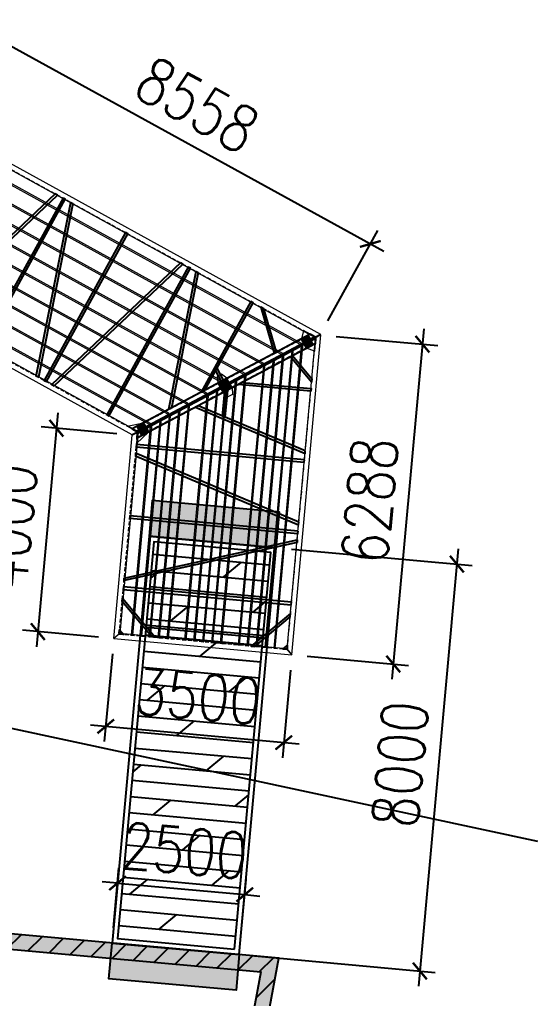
# Model space of a CAD drawing. Header units: millimetres. Extents: x 11827 to 862553, y 15071 to 134256.
# Drawn here: x 458114 to 468252, y 63562 to 82729 of the extents above; entities that cross this region are included whole.
import ezdxf

# ---------------------------------------------------------------- set-up
doc = ezdxf.new("R2010")
doc.units = ezdxf.units.MM
doc.linetypes.add('CENTER', pattern=[2, 1.25, -0.25, 0.25, -0.25])
doc.linetypes.add('HIDDEN', pattern=[0.375, 0.25, -0.125])
for name, color, linetype, lineweight in [('加强板', 140, 'Continuous', 18), ('橡胶块', 30, 'Continuous', 9), ('结构', 52, 'Continuous', 18), ('虚线', 8, 'Continuous', 0), ('铝主梁', 3, 'Continuous', 9), ('铝龙骨', 7, 'Continuous', 9)]:
    doc.layers.add(name, color=color, linetype=linetype, lineweight=lineweight)
for name, color, linetype in [('抱桩器', 255, 'Continuous'), ('连接端梁', 130, 'Continuous'), ('铝横梁', 220, 'Continuous')]:
    doc.layers.add(name, color=color, linetype=linetype)
doc.styles.add('HZTXT', font='txtw.shx', dxfattribs={"width": 0.8, "bigfont": 'hztxtw.shx'})
doc.dimstyles.new('DIM-300', dxfattribs={"dimscale": 300, "dimtxt": 3, "dimasz": 1, "dimexe": 1, "dimexo": 1, "dimgap": 1, "dimtad": 1, "dimdec": 0, "dimdsep": 46, "dimtxsty": 'HZTXT', "dimblk": 'ARCHTICK', "dimcen": 0, "dimdle": 1, "dimclrd": 9, "dimclre": 9, "dimclrt": 2, "dimadec": 1, "dimazin": 0, "dimtfac": 1, "dimtdec": 0, "dimtix": 1, "dimtmove": 2, "dimatfit": 3, "dimldrblk": 'ARCHTICK', "dimfxl": 10, "dimtolj": 1, "dimtzin": 0, "dimarcsym": 1})

# ---------------------------------------------------------------- blocks, each defined once
blk = doc.blocks.new('thwerg')
at = {"linetype": 'Continuous'}
h = blk.add_hatch(dxfattribs=at)
h.set_pattern_fill('AR-CONC', color=252, scale=5)
h.paths.add_polyline_path([(125890, -32795), (125541, -30956), (144375, -29749), (144792, -28301), (167849, -30703), (167718, -32134), (177330, -33007), (175981, -40288), (177064, -40496), (176008, -49398), (176306, -49434), (177395, -40254), (176330, -40050), (177685, -32738), (168044, -31863), (168175, -30435), (144574, -27977), (144145, -29463), (125184, -30678), (125563, -32683), (121810, -36014), (115445, -36787), (117010, -48533), (117307, -48493), (115782, -37048), (121939, -36301)])
h = blk.add_hatch(dxfattribs=at)
h.set_pattern_fill('ANSI31', color=252, scale=100)
h.paths.add_polyline_path([(144375, -29749), (144792, -28301), (167849, -30703), (167718, -32134), (177330, -33007), (175981, -40288), (177064, -40496), (176008, -49398), (176306, -49434), (177395, -40254), (176330, -40050), (177685, -32738), (168044, -31863), (168175, -30435), (144574, -27977), (144145, -29463), (125184, -30678), (125563, -32683), (121810, -36014), (115445, -36787), (117010, -48533), (117307, -48493), (115782, -37048), (121939, -36301), (125890, -32795), (125541, -30956)])
at = {"color": 252, "linetype": 'Continuous', "flags": 128}
for points, elevation in [([(106933, -30769), (107635, -30369), (114725, -28078), (119240, -25868), (122867, -24992), (126369, -24863), (131244, -25695), (140044, -24946), (146723, -24787), (160192, -25793), (172447, -28232), (182746, -30446)], -32017), ([(144792, -28301), (167849, -30703), (167718, -32134), (177330, -33007), (175981, -40288), (177064, -40496), (176008, -49398), (176306, -49434), (177395, -40254), (176330, -40050), (177685, -32738), (168044, -31863), (168175, -30435), (144574, -27977)], -2496)]:
    blk.add_lwpolyline(points, dxfattribs=dict(at, elevation=elevation))
blk = doc.blocks.new('3x10')
h = blk.add_hatch()
h.set_pattern_fill('ACAD_ISO07W100', color=252, scale=20, angle=90)
h.paths.add_polyline_path([(925837, 2496349), (925137, 2496349), (925137, 2493849), (925837, 2493849)])
h.paths.add_polyline_path([(934537, 2496349), (933837, 2496349), (933837, 2493849), (934537, 2493849)])
h = blk.add_hatch()
h.set_pattern_fill('DOLMIT', color=252, scale=50, angle=90)
h.paths.add_polyline_path([(933737, 2496249), (925937, 2496249), (925937, 2493949), (933737, 2493949)])
at = {"color": 1}
for points in [[(925837, 2496349), (925837, 2493849), (925137, 2493849), (925137, 2496349)], [(933837, 2496349), (933837, 2493849), (934537, 2493849), (934537, 2496349)]]:
    blk.add_lwpolyline(points, close=True, dxfattribs=at)
at = {"layer": '抱桩器', "color": 1}
for points in [[(925837, 2493849), (933837, 2493849), (933837, 2496349), (925837, 2496349)], [(925937, 2493949), (933737, 2493949), (933737, 2496249), (925937, 2496249)]]:
    blk.add_lwpolyline(points, close=True, dxfattribs=at)
blk = doc.blocks.new('_ArchTick')
at = {"color": 0, "linetype": 'ByBlock', "lineweight": 100, "const_width": 0.15}
blk.add_lwpolyline([(-0.5, -0.5), (0.5, 0.5)], dxfattribs=at)
blk = doc.blocks.new('*D183')
at = {"color": 9, "lineweight": -2, "transparency": 16777216}
for p, q in [((459952, 64945), (460059, 66119)), ((460032, 65820), (459733, 65847)), ((460032, 65820), (462522, 65594)), ((462442, 64718), (462549, 65892)), ((462522, 65594), (462820, 65566))]:
    blk.add_line(p, q, dxfattribs=at)
at = {"layer": 'Defpoints', "color": 0, "transparency": 16777216}
for p in [(462522, 65594), (459925, 64646, 29521), (462415, 64420, 29521)]:
    blk.add_point(p, dxfattribs=at)
at = {"color": 9, "lineweight": -2, "transparency": 16777216, "xscale": 300, "yscale": 300, "zscale": 300}
for p, rotation in [((460032, 65820), 354.8075966638556), ((462522, 65594), 174.8075966638557)]:
    blk.add_blockref('_ArchTick', p, dxfattribs=dict(at, rotation=rotation))
at = {"color": 2, "transparency": 16777216, "insert": (461345, 66454), "char_height": 900, "attachment_point": 5, "rotation": 354.8076, "style": 'HZTXT'}
blk.add_mtext('\\A1;2500', dxfattribs=at)
blk = doc.blocks.new('*D184')
at = {"color": 9, "lineweight": -2, "transparency": 16777216}
for p, q in [((463438, 72360), (466974, 72039)), ((466702, 72364), (465924, 63800)), ((462714, 64393), (466250, 64071))]:
    blk.add_line(p, q, dxfattribs=at)
at = {"layer": 'Defpoints', "color": 0, "transparency": 16777216}
for p in [(463139, 72387, 29521), (462415, 64420, 29521), (465951, 64098)]:
    blk.add_point(p, dxfattribs=at)
at = {"color": 9, "lineweight": -2, "transparency": 16777216, "xscale": 300, "yscale": 300, "zscale": 300}
for p, rotation in [((466675, 72066), 84.80759666385475), ((465951, 64098), 264.8075966638548)]:
    blk.add_blockref('_ArchTick', p, dxfattribs=dict(at, rotation=rotation))
at = {"color": 2, "transparency": 16777216, "insert": (465566, 68150), "char_height": 900, "attachment_point": 5, "rotation": 84.8076, "style": 'HZTXT'}
blk.add_mtext('\\A1;8000', dxfattribs=at)
blk = doc.blocks.new('A$C0D8A069B')
at = {"layer": '加强板'}
blk.add_lwpolyline([(80, -100), (0, -100), (0, 100), (80, 100), (200, 45), (200, -55), (80, -100)], dxfattribs=at)
for centre in [(40, 50), (40, -50)]:
    blk.add_circle(centre, 9, dxfattribs=at)
blk = doc.blocks.new('thgfmku')
at = {"layer": '加强板', "color": 5}
for points in [[(792564, 98057), (792804, 98057), (792762, 97900), (792695, 97856)], [(794724, 94753), (794924, 94753), (794681, 94964), (794614, 94920)]]:
    blk.add_lwpolyline(points, close=True, dxfattribs=at)
for centre in [(792663, 97978), (792718, 97894), (794659, 94925), (794714, 94841)]:
    blk.add_circle(centre, 9, dxfattribs=at)
at = {"layer": '虚线', "color": 1, "linetype": 'HIDDEN', "ltscale": 300}
for p, q in [((798669, 98057), (792543, 98057)), ((792647, 98057), (794808, 94753)), ((798669, 94753), (798669, 98057)), ((798669, 94753), (794703, 94753))]:
    blk.add_line(p, q, dxfattribs=at)
at = {"layer": '连接端梁'}
blk.add_lwpolyline([(794712, 94753), (792552, 98057), (792659, 98057), (794819, 94753)], close=True, dxfattribs=at)
at = {"layer": '铝主梁', "color": 3}
for points in [[(792549, 98047), (798659, 98047), (798767, 98155), (792479, 98155)], [(792549, 98047), (798659, 98047), (798767, 98155), (792479, 98155)], [(792479, 98155), (792549, 98047)], [(798659, 98047), (798659, 94763), (798767, 94655), (798767, 98155)]]:
    blk.add_lwpolyline(points, dxfattribs=at)
for points in [[(798767, 98155), (798659, 98047), (798659, 94763), (798767, 94655)], [(798767, 94655), (794767, 94655), (794696, 94763), (798659, 94763)]]:
    blk.add_lwpolyline(points, close=True, dxfattribs=at)
at = {"layer": '铝横梁', "color": 243}
for points in [[(792932, 97639), (793350, 98057), (793418, 98057), (792959, 97598)], [(793591, 98057), (793592, 96631), (793544, 96704), (793543, 98057)], [(794768, 98057), (794077, 95888), (794111, 95836), (794818, 98057)], [(794943, 98057), (794943, 94753), (794991, 94753), (794991, 98057)], [(796168, 98057), (795116, 94753), (795166, 94753), (796218, 98057)], [(796343, 98057), (796343, 94753), (796391, 94753), (796391, 98057)], [(796566, 98057), (797618, 94753), (797568, 94753), (796516, 98057)], [(797743, 98057), (797743, 94753), (797791, 94753), (797791, 98057)], [(798669, 97417), (798030, 98057), (797962, 98057), (798669, 97350)], [(798669, 98040), (798652, 98057), (798584, 98057), (798669, 97972)], [(798491, 97527), (798491, 95282), (798443, 95234), (798443, 97576)], [(798669, 95392), (798030, 94753), (797962, 94753), (798669, 95460)], [(798669, 94770), (798652, 94753), (798584, 94753), (798669, 94837)]]:
    blk.add_lwpolyline(points, close=True, dxfattribs=at)
at = {"layer": '铝横梁', "color": 243, "elevation": 0}
blk.add_lwpolyline([(793724, 96429), (794250, 96429), (794234, 96381), (793755, 96381)], close=True, dxfattribs=at)
at = {"layer": '铝龙骨', "color": 0}
for points in [[(798669, 97790), (798669, 97820), (792731, 97820), (792731, 97790)], [(798669, 97615), (798669, 97645), (792841, 97645), (792841, 97615)], [(798669, 97440), (798669, 97470), (792961, 97470), (792961, 97440)], [(798669, 97265), (798669, 97295), (793081, 97295), (793081, 97265)], [(798669, 97090), (798669, 97120), (793191, 97120), (793191, 97090)], [(798669, 96740), (798669, 96770), (793411, 96770), (793411, 96740)], [(798669, 96565), (798669, 96595), (793531, 96595), (793531, 96565)], [(798669, 96390), (798669, 96420), (793641, 96420), (793641, 96390)], [(798669, 96215), (798669, 96245), (793751, 96245), (793751, 96215)], [(798669, 96040), (798669, 96070), (793871, 96070), (793871, 96040)], [(798669, 95690), (798669, 95720), (794101, 95720), (794101, 95690)], [(798669, 95515), (798669, 95545), (794211, 95545), (794211, 95515)], [(798669, 95340), (798669, 95370), (794331, 95370), (794331, 95340)], [(798669, 95165), (798669, 95195), (794451, 95195), (794451, 95165)], [(798669, 94990), (798669, 95020), (794561, 95020), (794561, 94990)]]:
    blk.add_lwpolyline(points, close=True, dxfattribs=at)
at = {"rotation": 33.17829872534546}
blk.add_blockref('A$C0D8A069B', (793655, 96388), dxfattribs=at)
blk = doc.blocks.new('juhkluy')
at = {"layer": '加强板', "color": 5}
for points in [[(766520, 98057), (766720, 98057), (766614, 97863), (766534, 97857)], [(774969, 98057), (774729, 98057), (774770, 97900), (774837, 97856)], [(766748, 94753), (766948, 94753), (766814, 94958), (766734, 94952)], [(772809, 94753), (772609, 94753), (772852, 94964), (772919, 94920)]]:
    blk.add_lwpolyline(points, close=True, dxfattribs=at)
for centre in [(766565, 97980), (774869, 97978), (766572, 97880), (774815, 97894), (766775, 94935), (772874, 94925), (766782, 94835), (772819, 94841)]:
    blk.add_circle(centre, 9, dxfattribs=at)
at = {"layer": '虚线', "color": 1, "linetype": 'HIDDEN', "ltscale": 300}
for p, q in [((766502, 98057), (774990, 98057)), ((766590, 98057), (766818, 94753)), ((774885, 98057), (772726, 94753)), ((766730, 94753), (772830, 94753))]:
    blk.add_line(p, q, dxfattribs=at)
at = {"layer": '连接端梁'}
for points in [[(766738, 94753), (766510, 98057), (766600, 98057), (766828, 94753)], [(772821, 94753), (774981, 98057), (774873, 98057), (772714, 94753)]]:
    blk.add_lwpolyline(points, close=True, dxfattribs=at)
at = {"layer": '铝主梁', "color": 3}
for points in [[(774983, 98047), (766503, 98047), (766496, 98155), (775054, 98155)], [(774983, 98047), (766503, 98047), (766496, 98155), (775054, 98155)], [(775054, 98155), (774983, 98047)]]:
    blk.add_lwpolyline(points, dxfattribs=at)
blk.add_lwpolyline([(766737, 94655), (772766, 94655), (772837, 94763), (766729, 94763)], close=True, dxfattribs=at)
at = {"layer": '铝横梁', "color": 243}
for points in [[(766675, 96974), (767758, 98057), (767826, 98057), (766679, 96910)], [(767951, 98057), (767951, 94753), (767999, 94753), (767999, 98057)], [(769175, 98057), (768124, 94753), (768174, 94753), (769226, 98057)], [(769351, 98057), (769351, 94753), (769399, 94753), (769399, 98057)], [(769574, 98057), (770626, 94753), (770575, 94753), (769524, 98057)], [(770751, 98057), (770751, 94753), (770799, 94753), (770799, 98057)], [(771975, 98057), (770924, 94753), (770974, 94753), (772026, 98057)], [(772151, 98057), (772151, 94753), (772199, 94753), (772199, 98057)], [(772374, 98057), (773192, 95485), (773159, 95433), (772324, 98057)], [(773551, 98057), (773551, 96033), (773599, 96107), (773599, 98057)], [(774466, 97434), (773843, 98057), (773775, 98057), (774439, 97393)], [(766759, 95751), (767758, 94753), (767826, 94753), (766754, 95824)]]:
    blk.add_lwpolyline(points, close=True, dxfattribs=at)
at = {"layer": '铝横梁', "color": 243, "elevation": 0}
blk.add_lwpolyline([(766712, 96429), (767951, 96429), (767951, 96381), (766716, 96381)], close=True, dxfattribs=at)
at = {"layer": '铝横梁', "color": 243}
for points in [[(773599, 96593), (773821, 96447)], [(773599, 96535), (773795, 96407)]]:
    blk.add_lwpolyline(points, dxfattribs=at)
at = {"layer": '铝龙骨', "color": 0}
for points in [[(766524, 97790), (766524, 97820), (774802, 97820), (774802, 97790)], [(766554, 97440), (766554, 97470), (774577, 97470), (774577, 97440)], [(766574, 97090), (766574, 97120), (774347, 97120), (774347, 97090)], [(766594, 96740), (766594, 96770), (774122, 96770), (774122, 96740)], [(766624, 96390), (766624, 96420), (773882, 96420), (773882, 96390)], [(766644, 96040), (766644, 96070), (773652, 96070), (773652, 96040)], [(766674, 95690), (766674, 95720), (773422, 95720), (773422, 95690)], [(766694, 95340), (766694, 95370), (773192, 95370), (773192, 95340)], [(766719, 94990), (766719, 95020), (772972, 95020), (772972, 94990)]]:
    blk.add_lwpolyline(points, close=True, dxfattribs=at)
at = {"rotation": 3.941284033268662}
blk.add_blockref('A$C0D8A069B', (766634, 96405), dxfattribs=at)
at = {"xscale": -1, "rotation": 326.8307301158137}
blk.add_blockref('A$C0D8A069B', (773878, 96388), dxfattribs=at)
blk = doc.blocks.new('橡胶块')
h = blk.add_hatch()
h.set_pattern_fill('ANSI36', color=2, scale=2)
h.paths.add_polyline_path([(0, 70, 0.414213562), (-10, 80), (-180, 80, 0.414213562), (-190, 70), (-190, -70, 0.414213562), (-180, -80), (-10, -80, 0.414213562), (0, -70)])
h.paths.add_polyline_path([(-166.93, 50, -1), (-153.07, 50, -1)], flags=16)
h.paths.add_polyline_path([(-153.07, -50, -1), (-166.93, -50, -1)], flags=16)
h.paths.add_polyline_path([(-36.93, 50, -1), (-23.07, 50, -1)], flags=16)
h.paths.add_polyline_path([(-23.07, -50, -1), (-36.93, -50, -1)], flags=16)
at = {"layer": '橡胶块', "color": 1, "linetype": 'CENTER', "ltscale": 0.36}
for p, q in [((-167.623, 50), (-152.377, 50)), ((-160, 42.377), (-160, 57.623)), ((-22.377, 50), (-37.623, 50)), ((-30, 42.377), (-30, 57.623)), ((-167.623, -50), (-152.377, -50)), ((-160, -42.377), (-160, -57.623)), ((-22.377, -50), (-37.623, -50)), ((-30, -42.377), (-30, -57.623))]:
    blk.add_line(p, q, dxfattribs=at)
at = {"layer": '橡胶块', "color": 2}
blk.add_lwpolyline([(0, 70), (0, -70, -0.414213562), (-10, -80), (-180, -80, -0.414213562), (-190, -70), (-190, 70, -0.414213562), (-180, 80), (-10, 80, -0.414213562)], format="xyb", close=True, dxfattribs=at)
at = {"layer": '橡胶块', "color": 5}
for centre in [(-160, 50), (-30, 50), (-160, -50), (-30, -50)]:
    blk.add_circle(centre, 6.93, dxfattribs=at)
blk = doc.blocks.new('*D514')
at = {"color": 9, "lineweight": -2, "transparency": 16777216}
for p, q in [((456655, 80960), (457630, 82729)), ((457223, 82611), (465244, 78191)), ((464151, 76829), (465126, 78599))]:
    blk.add_line(p, q, dxfattribs=at)
at = {"layer": 'Defpoints', "color": 0, "transparency": 16777216}
for p in [(456511, 80697, 29521), (464981, 78336), (464006, 76567, 29521)]:
    blk.add_point(p, dxfattribs=at)
at = {"color": 9, "lineweight": -2, "transparency": 16777216, "xscale": 300, "yscale": 300, "zscale": 300}
for p, rotation in [((457486, 82466), 151.1425708534504), ((464981, 78336), 331.1425708534504)]:
    blk.add_blockref('_ArchTick', p, dxfattribs=dict(at, rotation=rotation))
at = {"color": 2, "transparency": 16777216, "insert": (461595, 81058), "char_height": 900, "attachment_point": 5, "rotation": 331.1426, "style": 'HZTXT'}
blk.add_mtext('\\A1;8558', dxfattribs=at)
blk = doc.blocks.new('*D515')
at = {"color": 9, "lineweight": -2, "transparency": 16777216}
for p, q in [((466028, 76671), (465403, 69811)), ((464312, 76526), (466299, 76345)), ((463742, 70264), (465729, 70083))]:
    blk.add_line(p, q, dxfattribs=at)
at = {"layer": 'Defpoints', "color": 0, "transparency": 16777216}
for p in [(464013, 76554, 29521), (463443, 70291, 29521), (465430, 70110)]:
    blk.add_point(p, dxfattribs=at)
at = {"color": 9, "lineweight": -2, "transparency": 16777216, "xscale": 300, "yscale": 300, "zscale": 300}
for p, rotation in [((466001, 76373), 84.79802483202033), ((465430, 70110), 264.7980248320203)]:
    blk.add_blockref('_ArchTick', p, dxfattribs=dict(at, rotation=rotation))
at = {"color": 2, "transparency": 16777216, "insert": (464969, 73309), "char_height": 900, "attachment_point": 5, "rotation": 84.798, "style": 'HZTXT'}
blk.add_mtext('\\A1;6288', dxfattribs=at)
blk = doc.blocks.new('*D516')
at = {"color": 9, "lineweight": -2, "transparency": 16777216}
for p, q in [((458862, 75026), (458445, 70445)), ((460021, 74619), (458536, 74754)), ((459658, 70636), (458173, 70771))]:
    blk.add_line(p, q, dxfattribs=at)
at = {"layer": 'Defpoints', "color": 0, "transparency": 16777216}
for p in [(460320, 74592, 29521), (458472, 70744), (459957, 70608, 29521)]:
    blk.add_point(p, dxfattribs=at)
at = {"color": 9, "lineweight": -2, "transparency": 16777216, "xscale": 300, "yscale": 300, "zscale": 300}
for p, rotation in [((458835, 74727), 84.79802483202104), ((458472, 70744), 264.7980248320211)]:
    blk.add_blockref('_ArchTick', p, dxfattribs=dict(at, rotation=rotation))
at = {"color": 2, "transparency": 16777216, "insert": (457907, 72803), "char_height": 900, "attachment_point": 5, "rotation": 84.798, "style": 'HZTXT'}
blk.add_mtext('\\A1;4000', dxfattribs=at)
blk = doc.blocks.new('*D517')
at = {"color": 9, "lineweight": -2, "transparency": 16777216}
for p, q in [((459930, 70310), (459773, 68590)), ((463416, 69992), (463259, 68273)), ((459502, 68916), (463585, 68544))]:
    blk.add_line(p, q, dxfattribs=at)
at = {"layer": 'Defpoints', "color": 0, "transparency": 16777216}
for p in [(459957, 70608, 29521), (463443, 70291, 29521), (463286, 68571)]:
    blk.add_point(p, dxfattribs=at)
at = {"color": 9, "lineweight": -2, "transparency": 16777216, "xscale": 300, "yscale": 300, "zscale": 300}
for p, rotation in [((459801, 68889), 174.7980248320217), ((463286, 68571), 354.7980248320216)]:
    blk.add_blockref('_ArchTick', p, dxfattribs=dict(at, rotation=rotation))
at = {"color": 2, "transparency": 16777216, "insert": (461611, 69477), "char_height": 900, "attachment_point": 5, "rotation": 354.798, "style": 'HZTXT'}
blk.add_mtext('\\A1;3500', dxfattribs=at)

msp = doc.modelspace()

# ---------------------------------------------------------------- linework, layer by layer
at = {"layer": '结构', "elevation": 29521}
msp.add_lwpolyline([(463190.63, 64349.31), (459704.99, 64665.99)], dxfattribs=at)

# ---------------------------------------------------------------- block references
for name, p, rotation in [('juhkluy', (-262176.59, 364666.09, 29521), 331.1425708534506), ('thgfmku', (438114.22, 874667.65, 29521), 264.7980248320203), ('3x10', (2862223.11, -1083350.46, 29521), 84.80670274103691)]:
    msp.add_blockref(name, p, dxfattribs=dict(rotation=rotation))
msp.add_blockref('thwerg', (285505.61, 97087.72, 32017))
at = {"layer": '橡胶块', "rotation": 297.9733009691959}
for p in [(463790.37, 76336.2, 29521), (462179.55, 75480.56, 29521), (460569.43, 74625.41, 29521)]:
    msp.add_blockref('橡胶块', p, dxfattribs=at)

# ---------------------------------------------------------------- dimensions: what is measured, and where the dimension line sits
for p1, p2, distance, picture, middle in [((456510.71, 80697.07, 29521), (464006.03, 76566.69, 29521), 2020.17, '*D514', (461595.34, 81058.06)), ((464012.98, 76553.64, 29521), (463442.83, 70291.1, 29521), 1995.8, '*D515', (464968.58, 73309.42)), ((460319.91, 74591.95, 29521), (459957.24, 70608.44, 29521), -1491.13, '*D516', (457906.68, 72803.39)), ((463138.97, 72386.99, 29521), (462414.96, 64419.73, 29521), 3550.58, '*D184', (465566.05, 68149.9)), ((459957.24, 70608.44, 29521), (463442.83, 70291.1, 29521), -1726.75, '*D517', (461611.48, 69477.04)), ((459925.27, 64645.97, 29521), (462414.96, 64419.73, 29521), 1178.7, '*D183', (461344.66, 66453.64))]:
    dim = msp.add_aligned_dim(p1=p1, p2=p2, distance=distance, dimstyle='DIM-300')
    dim.commit()
    dim.dimension.update_dxf_attribs({"geometry": picture, "text_midpoint": middle})

doc.saveas('drawing.dxf')
